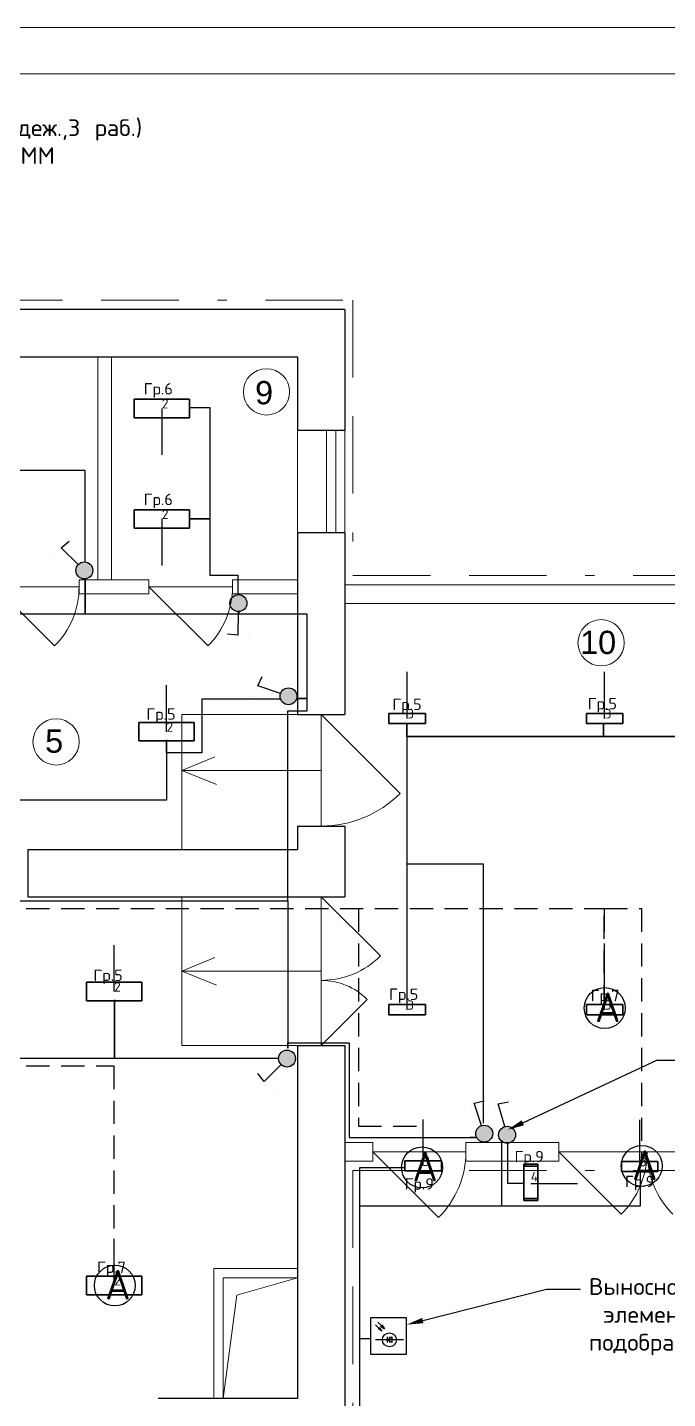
# Model space of a CAD drawing. Header units: metres. Extents: x -472 to 201, y -446 to -235.
# Drawn here: x -426.3 to -419.41, y -327.5 to -312.75 of the extents above; entities that cross this region are included whole.
import ezdxf
from ezdxf import colors
from ezdxf.entities.mleader import LeaderData, LeaderLine
from ezdxf.enums import TextEntityAlignment as Align
from ezdxf.math import Vec2, Vec3

# ---------------------------------------------------------------- set-up
doc = ezdxf.new("R2010")
doc.units = ezdxf.units.M
doc.header["$MEASUREMENT"] = 0
doc.linetypes.add('( Border )', pattern=[1.751, 0.5, -0.25, 0.5, -0.25, 0.001, -0.25])
doc.linetypes.add('( Hidden )', pattern=[0.375, 0.25, -0.125])
for name, color, linetype, lineweight in [('_Электрика', 7, 'Continuous', 15), ('Level 50', 7, 'Continuous', 0), ('Level 63', 7, 'Continuous', 0)]:
    doc.layers.add(name, color=color, linetype=linetype, lineweight=lineweight)
for name, color, linetype in [('DLXLUM', 220, 'Continuous'), ('DLXLUMEX', 220, 'Continuous'), ('Электрика', 7, 'Continuous')]:
    doc.layers.add(name, color=color, linetype=linetype)
doc.styles.get("Standard").update_dxf_attribs({"font": 'txt.shx'})
doc.styles.add('Style-Arial', font='arial.ttf')

# ---------------------------------------------------------------- blocks, each defined once
blk = doc.blocks.new('*U76')
at = {"color": 1}
blk.add_line((0, 0), (0, 500), dxfattribs=at)
for p, q in [((297.5, 100), (-297.5, 100)), ((-297.5, 100), (-297.5, -100)), ((-297.5, 100), (-297.5, -100)), ((-297.5, -100), (-297.5, 100)), ((-297.5, 100), (-297.5, 100)), ((297.5, 100), (-297.5, 100)), ((-297.5, 100), (-297.5, 100)), ((-297.5, 100), (297.5, 100)), ((-297.5, -100), (-297.5, 100)), ((-297.5, 100), (297.5, 100)), ((297.5, -100), (297.5, 100)), ((297.5, 100), (297.5, 100)), ((297.5, -100), (297.5, 100)), ((297.5, 100), (297.5, 100)), ((297.5, 100), (297.5, -100)), ((297.5, 100), (297.5, -100)), ((-297.5, -100), (297.5, -100)), ((-297.5, -100), (297.5, -100)), ((297.5, -100), (-297.5, -100)), ((-297.5, -100), (-297.5, -100)), ((-297.5, -100), (-297.5, -100)), ((297.5, -100), (-297.5, -100)), ((297.5, -100), (297.5, -100)), ((297.5, -100), (297.5, -100))]:
    blk.add_line(p, q)
at = {"layer": 'DLXLUMEX', "color": 7}
blk.add_text('2', height=100, dxfattribs=at).set_placement((0, 0))
blk = doc.blocks.new('*U78')
at = {"color": 1}
blk.add_line((0, 0), (0, 500), dxfattribs=at)
for p, q in [((297.5, 100), (-297.5, 100)), ((-297.5, 100), (-297.5, -100)), ((-297.5, 100), (-297.5, -100)), ((-297.5, -100), (-297.5, 100)), ((-297.5, 100), (-297.5, 100)), ((297.5, 100), (-297.5, 100)), ((-297.5, 100), (-297.5, 100)), ((-297.5, 100), (297.5, 100)), ((-297.5, -100), (-297.5, 100)), ((-297.5, 100), (297.5, 100)), ((297.5, -100), (297.5, 100)), ((297.5, 100), (297.5, 100)), ((297.5, 100), (297.5, 100)), ((297.5, 100), (297.5, -100)), ((297.5, -100), (297.5, 100)), ((297.5, 100), (297.5, -100)), ((-297.5, -100), (297.5, -100)), ((-297.5, -100), (297.5, -100)), ((297.5, -100), (-297.5, -100)), ((-297.5, -100), (-297.5, -100)), ((-297.5, -100), (-297.5, -100)), ((297.5, -100), (-297.5, -100)), ((297.5, -100), (297.5, -100)), ((297.5, -100), (297.5, -100))]:
    blk.add_line(p, q)
at = {"layer": 'DLXLUMEX', "color": 7}
blk.add_text('2', height=100, dxfattribs=at).set_placement((0, 0))
blk = doc.blocks.new('*U87')
at = {"color": 1}
blk.add_line((0, 0), (0, 500), dxfattribs=at)
for p, q in [((297.5, 100), (-297.5, 100)), ((-297.5, 100), (-297.5, -100)), ((-297.5, 100), (-297.5, -100)), ((-297.5, -100), (-297.5, 100)), ((-297.5, 100), (-297.5, 100)), ((297.5, 100), (-297.5, 100)), ((-297.5, 100), (-297.5, 100)), ((-297.5, 100), (297.5, 100)), ((-297.5, -100), (-297.5, 100)), ((-297.5, 100), (297.5, 100)), ((297.5, -100), (297.5, 100)), ((297.5, 100), (297.5, 100)), ((297.5, -100), (297.5, 100)), ((297.5, 100), (297.5, 100)), ((297.5, 100), (297.5, -100)), ((297.5, 100), (297.5, -100)), ((-297.5, -100), (297.5, -100)), ((-297.5, -100), (297.5, -100)), ((297.5, -100), (-297.5, -100)), ((-297.5, -100), (-297.5, -100)), ((-297.5, -100), (-297.5, -100)), ((297.5, -100), (-297.5, -100)), ((297.5, -100), (297.5, -100)), ((297.5, -100), (297.5, -100))]:
    blk.add_line(p, q)
at = {"layer": 'DLXLUMEX', "color": 7}
blk.add_text('2', height=100, dxfattribs=at).set_placement((0, 0))
blk = doc.blocks.new('*U88')
for p, q in [((-297.5, 100), (-297.5, -100)), ((297.5, 100), (-297.5, 100)), ((297.5, 100), (-297.5, 100)), ((-297.5, 100), (-297.5, 100)), ((-297.5, 100), (297.5, 100)), ((-297.5, 100), (-297.5, -100)), ((-297.5, -100), (-297.5, 100)), ((-297.5, 100), (-297.5, 100)), ((-297.5, 100), (297.5, 100)), ((-297.5, -100), (-297.5, 100)), ((297.5, -100), (297.5, 100)), ((297.5, 100), (297.5, 100)), ((297.5, -100), (297.5, 100)), ((297.5, 100), (297.5, 100)), ((297.5, 100), (297.5, -100)), ((297.5, 100), (297.5, -100)), ((-297.5, -100), (297.5, -100)), ((-297.5, -100), (297.5, -100)), ((297.5, -100), (-297.5, -100)), ((-297.5, -100), (-297.5, -100)), ((-297.5, -100), (-297.5, -100)), ((297.5, -100), (-297.5, -100)), ((297.5, -100), (297.5, -100)), ((297.5, -100), (297.5, -100))]:
    blk.add_line(p, q)
at = {"color": 1}
blk.add_line((0, 0), (0, -500), dxfattribs=at)
at = {"layer": 'DLXLUMEX', "color": 7}
blk.add_text('2', height=100, dxfattribs=at).set_placement((0, 0))
blk = doc.blocks.new('*U89')
for p, q in [((-297.5, 100), (-297.5, -100)), ((297.5, 100), (-297.5, 100)), ((297.5, 100), (-297.5, 100)), ((-297.5, 100), (-297.5, 100)), ((-297.5, 100), (297.5, 100)), ((-297.5, 100), (-297.5, -100)), ((-297.5, -100), (-297.5, 100)), ((-297.5, 100), (-297.5, 100)), ((-297.5, 100), (297.5, 100)), ((-297.5, -100), (-297.5, 100)), ((297.5, -100), (297.5, 100)), ((297.5, 100), (297.5, 100)), ((297.5, -100), (297.5, 100)), ((297.5, 100), (297.5, 100)), ((297.5, 100), (297.5, -100)), ((297.5, 100), (297.5, -100)), ((-297.5, -100), (297.5, -100)), ((-297.5, -100), (297.5, -100)), ((297.5, -100), (-297.5, -100)), ((-297.5, -100), (-297.5, -100)), ((-297.5, -100), (-297.5, -100)), ((297.5, -100), (-297.5, -100)), ((297.5, -100), (297.5, -100)), ((297.5, -100), (297.5, -100))]:
    blk.add_line(p, q)
at = {"color": 1}
blk.add_line((0, 0), (0, -500), dxfattribs=at)
at = {"layer": 'DLXLUMEX', "color": 7}
blk.add_text('2', height=100, dxfattribs=at).set_placement((0, 0))
blk = doc.blocks.new('*U99')
at = {"color": 1}
blk.add_line((0, 0), (0, 500), dxfattribs=at)
for p, q in [((196, 54), (-196, 54)), ((-196, 54), (-196, -54)), ((-196, 54), (-196, -54)), ((-196, -54), (-196, 54)), ((-196, 54), (-196, 54)), ((196, 54), (-196, 54)), ((-196, 54), (-196, 54)), ((-196, 54), (196, 54)), ((-196, -54), (-196, 54)), ((-196, 54), (196, 54)), ((196, -54), (196, 54)), ((196, 54), (196, 54)), ((196, -54), (196, 54)), ((196, 54), (196, 54)), ((196, 54), (196, -54)), ((196, 54), (196, -54)), ((-196, -54), (196, -54)), ((-196, -54), (196, -54)), ((196, -54), (-196, -54)), ((-196, -54), (-196, -54)), ((-196, -54), (-196, -54)), ((196, -54), (-196, -54)), ((196, -54), (196, -54)), ((196, -54), (196, -54))]:
    blk.add_line(p, q)
at = {"layer": 'DLXLUMEX', "color": 7}
blk.add_text('3', height=100, dxfattribs=at).set_placement((0, 0))
blk = doc.blocks.new('*U100')
at = {"color": 1}
blk.add_line((0, 0), (0, 500), dxfattribs=at)
for p, q in [((196, 54), (-196, 54)), ((-196, 54), (-196, -54)), ((-196, 54), (-196, -54)), ((-196, -54), (-196, 54)), ((-196, 54), (-196, 54)), ((196, 54), (-196, 54)), ((-196, 54), (-196, 54)), ((-196, 54), (196, 54)), ((-196, -54), (-196, 54)), ((-196, 54), (196, 54)), ((196, -54), (196, 54)), ((196, 54), (196, 54)), ((196, -54), (196, 54)), ((196, 54), (196, 54)), ((196, 54), (196, -54)), ((196, 54), (196, -54)), ((-196, -54), (196, -54)), ((-196, -54), (196, -54)), ((196, -54), (-196, -54)), ((-196, -54), (-196, -54)), ((-196, -54), (-196, -54)), ((196, -54), (-196, -54)), ((196, -54), (196, -54)), ((196, -54), (196, -54))]:
    blk.add_line(p, q)
at = {"layer": 'DLXLUMEX', "color": 7}
blk.add_text('3', height=100, dxfattribs=at).set_placement((0, 0))
blk = doc.blocks.new('*U102')
at = {"color": 1}
blk.add_line((0, 0), (0, 500), dxfattribs=at)
for p, q in [((196, 54), (-196, 54)), ((-196, 54), (-196, -54)), ((-196, 54), (-196, -54)), ((-196, -54), (-196, 54)), ((-196, 54), (-196, 54)), ((196, 54), (-196, 54)), ((-196, 54), (-196, 54)), ((-196, 54), (196, 54)), ((-196, -54), (-196, 54)), ((-196, 54), (196, 54)), ((196, -54), (196, 54)), ((196, 54), (196, 54)), ((196, -54), (196, 54)), ((196, 54), (196, 54)), ((196, 54), (196, -54)), ((196, 54), (196, -54)), ((-196, -54), (196, -54)), ((-196, -54), (196, -54)), ((196, -54), (-196, -54)), ((-196, -54), (-196, -54)), ((-196, -54), (-196, -54)), ((196, -54), (-196, -54)), ((196, -54), (196, -54)), ((196, -54), (196, -54))]:
    blk.add_line(p, q)
at = {"layer": 'DLXLUMEX', "color": 7}
blk.add_text('3', height=100, dxfattribs=at).set_placement((0, 0))
blk = doc.blocks.new('*U104')
at = {"color": 1}
blk.add_line((0, 0), (0, 500), dxfattribs=at)
for p, q in [((196, 54), (-196, 54)), ((-196, 54), (-196, -54)), ((-196, 54), (-196, -54)), ((-196, -54), (-196, 54)), ((-196, 54), (-196, 54)), ((196, 54), (-196, 54)), ((-196, 54), (-196, 54)), ((-196, 54), (196, 54)), ((-196, -54), (-196, 54)), ((-196, 54), (196, 54)), ((196, -54), (196, 54)), ((196, 54), (196, 54)), ((196, -54), (196, 54)), ((196, 54), (196, 54)), ((196, 54), (196, -54)), ((196, 54), (196, -54)), ((-196, -54), (196, -54)), ((-196, -54), (196, -54)), ((196, -54), (-196, -54)), ((-196, -54), (-196, -54)), ((-196, -54), (-196, -54)), ((196, -54), (-196, -54)), ((196, -54), (196, -54)), ((196, -54), (196, -54))]:
    blk.add_line(p, q)
at = {"layer": 'DLXLUMEX', "color": 7}
blk.add_text('3', height=100, dxfattribs=at).set_placement((0, 0))
blk = doc.blocks.new('*U113')
for p, q in [((76, 186), (-76, 186)), ((-76, 186), (-76, -186)), ((-76, -186), (-76, 186)), ((-76, 186), (-76, 164)), ((-76, 164), (-76, 186)), ((-76, 186), (76, 186)), ((-76, 164), (-76, -208)), ((76, 164), (-76, 164)), ((-76, -208), (-76, 164)), ((-76, 164), (76, 164)), ((76, -186), (76, 186)), ((76, 186), (76, 164)), ((76, 164), (76, 186)), ((76, 186), (76, -186)), ((76, -208), (76, 164)), ((76, 164), (76, -208)), ((-76, -186), (76, -186)), ((-76, -208), (-76, -186)), ((76, -186), (-76, -186)), ((-76, -186), (-76, -208)), ((-76, -208), (76, -208)), ((76, -208), (-76, -208)), ((76, -186), (76, -208)), ((76, -208), (76, -186))]:
    blk.add_line(p, q)
at = {"color": 1}
blk.add_line((0, -22), (500, -22), dxfattribs=at)
at = {"layer": 'DLXLUMEX', "color": 7}
blk.add_text('4', height=100, dxfattribs=at).set_placement((0, 0))
blk = doc.blocks.new('*U114')
at = {"color": 1}
blk.add_line((0, 0), (0, 500), dxfattribs=at)
for p, q in [((196, 54), (-196, 54)), ((-196, 54), (-196, -54)), ((-196, 54), (-196, -54)), ((-196, -54), (-196, 54)), ((-196, 54), (-196, 54)), ((196, 54), (-196, 54)), ((-196, 54), (-196, 54)), ((-196, 54), (196, 54)), ((-196, -54), (-196, 54)), ((-196, 54), (196, 54)), ((196, -54), (196, 54)), ((196, 54), (196, 54)), ((196, -54), (196, 54)), ((196, 54), (196, 54)), ((196, 54), (196, -54)), ((196, 54), (196, -54)), ((-196, -54), (196, -54)), ((-196, -54), (196, -54)), ((196, -54), (-196, -54)), ((-196, -54), (-196, -54)), ((-196, -54), (-196, -54)), ((196, -54), (-196, -54)), ((196, -54), (196, -54)), ((196, -54), (196, -54))]:
    blk.add_line(p, q)
at = {"layer": 'DLXLUMEX', "color": 7}
blk.add_text('3', height=100, dxfattribs=at).set_placement((0, 0))
blk = doc.blocks.new('*U115')
at = {"color": 1}
blk.add_line((0, 0), (0, 500), dxfattribs=at)
for p, q in [((196, 54), (-196, 54)), ((-196, 54), (-196, -54)), ((-196, 54), (-196, -54)), ((-196, -54), (-196, 54)), ((-196, 54), (-196, 54)), ((196, 54), (-196, 54)), ((-196, 54), (-196, 54)), ((-196, 54), (196, 54)), ((-196, -54), (-196, 54)), ((-196, 54), (196, 54)), ((196, -54), (196, 54)), ((196, 54), (196, 54)), ((196, -54), (196, 54)), ((196, 54), (196, 54)), ((196, 54), (196, -54)), ((196, 54), (196, -54)), ((-196, -54), (196, -54)), ((-196, -54), (196, -54)), ((196, -54), (-196, -54)), ((-196, -54), (-196, -54)), ((-196, -54), (-196, -54)), ((196, -54), (-196, -54)), ((196, -54), (196, -54)), ((196, -54), (196, -54))]:
    blk.add_line(p, q)
at = {"layer": 'DLXLUMEX', "color": 7}
blk.add_text('3', height=100, dxfattribs=at).set_placement((0, 0))
blk = doc.blocks.new('*U215')
at = {"true_color": 0xffffff}
h = blk.add_hatch(color=7, dxfattribs=at)
h.dxf.hatch_style = 1
h.paths.add_polyline_path([(0.01, 5.44, 1), (10.29, 4.86, 1)])
at = {"color": 0, "lineweight": 30}
for p, q in [((3.25, 0.36), (-2.09, -13.07)), ((-2.09, -13.07), (-7.69, -10.19)), ((4.02, -14.82), (4.02, -14.82))]:
    blk.add_line(p, q, dxfattribs=at)
blk.add_circle((5.15, 5.15), 5.15, dxfattribs=at)
blk = doc.blocks.new('*U216')
at = {"true_color": 0xffffff}
h = blk.add_hatch(color=7, dxfattribs=at)
h.dxf.hatch_style = 1
h.paths.add_polyline_path([(3.15, 9.89, 1), (7.15, 0.4, 1)])
at = {"color": 0, "lineweight": 30}
for p, q in [((-14.4, 3.64), (-14.28, 9.93)), ((0.02, 4.75), (-14.4, 3.64)), ((-13.28, -2.62), (-13.28, -2.62))]:
    blk.add_line(p, q, dxfattribs=at)
blk.add_circle((5.15, 5.15), 5.15, dxfattribs=at)
blk = doc.blocks.new('*U220')
at = {"true_color": 0xffffff}
h = blk.add_hatch(color=7, dxfattribs=at)
h.dxf.hatch_style = 1
h.paths.add_polyline_path([(1.23, 1.81, 1), (9.07, 8.48, 1)])
at = {"color": 0, "lineweight": 30}
for p, q in [((7.07, 0.37), (12.48, -13.03)), ((12.48, -13.03), (6.44, -14.81)), ((18.11, -10.09), (18.11, -10.09))]:
    blk.add_line(p, q, dxfattribs=at)
blk.add_circle((5.15, 5.15), 5.15, dxfattribs=at)
blk = doc.blocks.new('*U219')
at = {"true_color": 0xffffff}
h = blk.add_hatch(color=7, dxfattribs=at)
h.dxf.hatch_style = 1
h.paths.add_polyline_path([(5.4, 10.29, 1), (4.9, 0.01, 1)])
at = {"color": 0, "lineweight": 30}
for p, q in [((-13.13, 12.23), (-10.3, 17.86)), ((0.35, 7.01), (-13.13, 12.23)), ((-14.83, 6.11), (-14.83, 6.11))]:
    blk.add_line(p, q, dxfattribs=at)
blk.add_circle((5.15, 5.15), 5.15, dxfattribs=at)
blk = doc.blocks.new('*U222')
at = {"true_color": 0xffffff}
h = blk.add_hatch(color=7, dxfattribs=at)
h.dxf.hatch_style = 1
h.paths.add_polyline_path([(7.75, 9.59, 1), (2.55, 0.7, 1)])
at = {"color": 0, "lineweight": 30}
for p, q in [((-7.78, 19.88), (-2.67, 23.56)), ((1.75, 9.02), (-7.78, 19.88)), ((-12.12, 15.24), (-12.12, 15.24))]:
    blk.add_line(p, q, dxfattribs=at)
blk.add_circle((5.15, 5.15), 5.15, dxfattribs=at)
blk = doc.blocks.new('*U223')
at = {"true_color": 0xffffff}
h = blk.add_hatch(color=7, dxfattribs=at)
h.dxf.hatch_style = 1
h.paths.add_polyline_path([(7.91, 9.49, 1), (2.38, 0.8, 1)])
at = {"color": 0, "lineweight": 30}
for p, q in [((-7.21, 20.36), (-1.97, 23.85)), ((1.9, 9.14), (-7.21, 20.36)), ((-11.73, 15.88), (-11.73, 15.88))]:
    blk.add_line(p, q, dxfattribs=at)
blk.add_circle((5.15, 5.15), 5.15, dxfattribs=at)

msp = doc.modelspace()

# ---------------------------------------------------------------- linework, layer by layer
at = {"color": 1, "linetype": '( Border )', "lineweight": 13, "ltscale": 1.666667}
for p, q in [((-432.79, -315.683), (-422.8, -315.683)), ((-422.8, -315.683), (-422.8, -318.649)), ((-422.8, -318.649), (-416.185, -318.649)), ((-422.8, -325.049), (-416.185, -325.049)), ((-422.8, -325.049), (-422.8, -328.091))]:
    msp.add_line(p, q, dxfattribs=at)
at = {"color": 7, "linetype": 'Continuous', "lineweight": 30}
for p, q in [((-422.885, -315.784), (-427.995, -315.784)), ((-422.885, -315.784), (-422.885, -317.088)), ((-427.995, -316.294), (-423.395, -316.294)), ((-423.395, -316.294), (-423.395, -317.088)), ((-422.885, -317.088), (-423.395, -317.088)), ((-422.885, -318.188), (-423.395, -318.188)), ((-423.395, -318.188), (-423.395, -320.144)), ((-422.885, -318.188), (-422.885, -320.144)), ((-423.395, -320.144), (-422.885, -320.144)), ((-423.395, -321.344), (-422.885, -321.344)), ((-423.395, -321.344), (-423.395, -321.594)), ((-422.885, -321.344), (-422.885, -322.104)), ((-426.295, -321.594), (-426.295, -322.104)), ((-426.295, -321.594), (-423.395, -321.594)), ((-426.295, -322.104), (-422.885, -322.104)), ((-423.395, -323.704), (-423.395, -327.504)), ((-423.395, -323.704), (-422.885, -323.704)), ((-422.885, -323.704), (-422.885, -328.014)), ((-423.395, -327.504), (-424.895, -327.504))]:
    msp.add_line(p, q, dxfattribs=at)
at = {"color": 7, "linetype": 'Continuous', "lineweight": 13}
for p, q in [((-425.545, -316.294), (-425.545, -318.694)), ((-425.395, -316.294), (-425.395, -318.694)), ((-423.395, -317.088), (-423.395, -318.188)), ((-422.885, -318.188), (-422.885, -317.088)), ((-425.745, -318.694), (-425.745, -318.844)), ((-425.745, -318.694), (-424.995, -318.694)), ((-424.995, -318.694), (-424.995, -318.844)), ((-424.095, -318.694), (-424.095, -318.844)), ((-424.095, -318.694), (-423.395, -318.694)), ((-422.885, -318.749), (-416.285, -318.749)), ((-425.745, -318.844), (-424.995, -318.844)), ((-424.095, -318.844), (-423.395, -318.844)), ((-422.885, -318.949), (-416.485, -318.949)), ((-422.885, -324.749), (-422.585, -324.749)), ((-422.585, -324.749), (-422.585, -324.949)), ((-421.585, -324.749), (-421.585, -324.949)), ((-421.585, -324.749), (-420.585, -324.749)), ((-420.585, -324.749), (-420.585, -324.949)), ((-422.885, -324.949), (-422.585, -324.949)), ((-421.585, -324.949), (-420.585, -324.949)), ((-424.295, -326.104), (-424.295, -327.504)), ((-423.395, -326.104), (-424.295, -326.104)), ((-423.395, -326.204), (-424.195, -326.204)), ((-424.195, -326.204), (-424.195, -327.504))]:
    msp.add_line(p, q, dxfattribs=at)
at = {"color": 7, "linetype": 'Continuous', "lineweight": 0}
for p, q in [((-423.085, -318.188), (-423.085, -317.088)), ((-422.985, -318.188), (-422.985, -317.088)), ((-426.645, -318.769), (-425.745, -318.769)), ((-426.645, -318.769), (-426.008, -319.405)), ((-424.995, -318.769), (-424.095, -318.769)), ((-424.995, -318.769), (-424.358, -319.405)), ((-423.395, -320.144), (-424.64, -320.144)), ((-424.64, -320.144), (-424.64, -321.594)), ((-423.14, -320.144), (-423.14, -321.344)), ((-423.14, -320.144), (-422.291, -320.992)), ((-424.285, -320.599), (-424.64, -320.744)), ((-423.14, -320.744), (-424.64, -320.744)), ((-424.266, -320.896), (-424.64, -320.744)), ((-424.64, -322.104), (-424.64, -323.704)), ((-423.14, -323.704), (-423.14, -322.104)), ((-423.14, -322.104), (-422.503, -322.74)), ((-424.285, -322.759), (-424.64, -322.904)), ((-423.14, -322.904), (-424.64, -322.904)), ((-424.266, -323.056), (-424.64, -322.904)), ((-422.645, -323.209), (-423.14, -323.704)), ((-423.395, -323.704), (-424.64, -323.704)), ((-422.585, -324.849), (-421.585, -324.849)), ((-422.585, -324.849), (-421.878, -325.556)), ((-420.585, -324.849), (-418.685, -324.849)), ((-420.585, -324.849), (-419.913, -325.52))]:
    msp.add_line(p, q, dxfattribs=at)
for p, q in [((-422.487, -326.779), (-422.558, -326.709)), ((-422.531, -326.682), (-422.46, -326.753)), ((-422.487, -326.779), (-422.529, -326.751)), ((-422.516, -326.738), (-422.487, -326.779)), ((-422.502, -326.724), (-422.46, -326.753)), ((-422.489, -326.711), (-422.46, -326.753)), ((-422.257, -326.871), (-422.557, -326.871)), ((-422.432, -326.839), (-422.432, -326.902)), ((-422.432, -326.871), (-422.382, -326.839)), ((-422.382, -326.902), (-422.432, -326.871)), ((-422.407, -326.839), (-422.407, -326.902)), ((-422.382, -326.839), (-422.382, -326.902))]:
    msp.add_line(p, q)
at = {"color": 7, "linetype": 'Continuous', "lineweight": 0, "flags": 128}
msp.add_lwpolyline([(-424.195, -327.504), (-424.049, -326.392), (-423.395, -326.204)], dxfattribs=at)
msp.add_lwpolyline([(-422.608, -326.633), (-422.225, -326.633), (-422.225, -327.029), (-422.608, -327.029)], close=True)
at = {"color": 7, "linetype": 'Continuous', "lineweight": 0}
for centre in [(-423.729, -316.672), (-420.13, -319.371), (-425.993, -320.438)]:
    msp.add_circle(centre, 0.249, dxfattribs=at)
at = {"color": 1, "linetype": 'ByBlock', "transparency": 33554687}
for centre in [(-420.091, -323.302), (-422.056, -325.016), (-419.693, -325), (-425.361, -326.287)]:
    msp.add_circle(centre, 0.22, dxfattribs=at)
msp.add_circle((-422.407, -326.871), 0.075)
at = {"color": 7, "linetype": 'Continuous', "lineweight": 0}
for centre, radius, start, end in [((-426.645, -318.769), 0.9, 315, 0), ((-424.995, -318.769), 0.9, 315, 0), ((-423.14, -320.144), 1.2, 270, 315), ((-423.14, -322.104), 0.9, 270, 315), ((-423.14, -323.704), 0.7, 45, 90), ((-422.585, -324.849), 1, 315, 360), ((-420.585, -324.849), 0.95, 315, 360), ((-418.685, -324.849), 0.95, 180, 225)]:
    msp.add_arc(centre, radius, start, end, dxfattribs=at)
at = {"layer": '_Электрика', "color": 2, "lineweight": 30, "true_color": 0xf1eb1f}
for points in [[(-425.678, -318.502), (-425.678, -317.517), (-428.469, -317.517), (-428.469, -316.896), (-427.716, -316.896), (-429.551, -316.896), (-428.469, -316.896), (-428.469, -317.517), (-428.469, -318.192), (-428.469, -318.233), (-429.496, -318.233)], [(-424.553, -316.84), (-424.338, -316.84), (-424.338, -318.019), (-424.338, -318.037), (-424.549, -318.037), (-424.338, -318.037), (-424.338, -318.645), (-424.037, -318.645), (-424.037, -318.837)], [(-423.573, -319.977), (-424.424, -319.977), (-424.424, -320.554), (-424.804, -320.554), (-424.804, -320.417), (-424.804, -320.554), (-424.804, -321.063), (-429.783, -321.063), (-429.783, -320.881)], [(-417.965, -320.252), (-417.965, -320.381), (-420.103, -320.381), (-420.103, -320.243), (-420.103, -320.381), (-422.218, -320.381), (-422.218, -320.247), (-422.218, -320.381), (-420.103, -320.381), (-417.965, -320.381), (-417.965, -323.252)], [(-422.218, -320.381), (-422.218, -323.246)], [(-421.395, -324.539), (-421.395, -321.752), (-422.222, -321.752)], [(-423.6, -323.843), (-425.365, -323.843), (-425.365, -323.212), (-425.365, -323.843), (-428.262, -323.843), (-428.262, -323.236), (-428.262, -326.144)]]:
    msp.add_lwpolyline(points, dxfattribs=at)
at = {"layer": '_Электрика', "color": 175, "lineweight": 30, "true_color": 0x4554a5}
for points in [[(-423.498, -322.147), (-423.498, -320.103), (-423.293, -320.103), (-423.293, -319.97), (-423.397, -319.97), (-423.293, -319.97), (-423.293, -319.063), (-424.027, -319.063), (-424.027, -319.037), (-424.027, -319.063), (-425.678, -319.063), (-425.678, -318.694), (-425.678, -319.063), (-427.316, -319.063), (-427.316, -320.602), (-427.637, -320.602), (-427.637, -320.419), (-427.637, -320.602), (-429.106, -320.602), (-429.106, -320.424), (-429.106, -320.602), (-429.279, -320.602), (-429.279, -320.338), (-430.234, -320.338)], [(-435.097, -323.218), (-435.097, -322.147), (-423.538, -322.147), (-423.498, -322.147), (-423.498, -323.734), (-423.498, -323.676), (-422.84, -323.676), (-422.84, -324.695), (-421.476, -324.695), (-421.539, -324.695), (-421.476, -324.695), (-421.476, -324.695), (-421.476, -324.695)]]:
    msp.add_lwpolyline(points, dxfattribs=at)
at = {"layer": '_Электрика', "color": 1, "linetype": '( Hidden )', "lineweight": 30}
for points in [[(-428.938, -323.543), (-428.938, -322.231), (-420.097, -322.231), (-420.097, -323.306), (-420.097, -322.231), (-419.697, -322.231), (-419.697, -324.95)], [(-422.741, -322.231), (-422.741, -324.573), (-422.047, -324.573), (-422.047, -324.919)], [(-429.77, -323.543), (-428.938, -323.543), (-428.938, -323.924), (-425.371, -323.924), (-425.371, -326.165)]]:
    msp.add_lwpolyline(points, dxfattribs=at)
at = {"layer": '_Электрика', "color": 114, "lineweight": 30, "true_color": 0x139b48}
for points in [[(-422.726, -325.43), (-421.198, -325.43), (-421.198, -324.742)], [(-421.138, -324.756), (-421.138, -325.186), (-420.971, -325.186)], [(-429.612, -325.274), (-429.477, -325.274), (-429.477, -328.171), (-422.726, -328.171), (-422.726, -325.017), (-422.249, -325.017)], [(-421.198, -325.43), (-419.706, -325.43), (-419.706, -325.062)], [(-422.726, -326.858), (-422.611, -326.858)]]:
    msp.add_lwpolyline(points, dxfattribs=at)
at = {"layer": 'Level 50', "color": 7, "linetype": 'Continuous', "lineweight": 13}
msp.add_line((-470.287, -313.25), (-411.287, -313.25), dxfattribs=at)
at = {"layer": 'Level 63', "color": 7, "linetype": 'Continuous', "lineweight": 0, "flags": 128}
msp.add_lwpolyline([(-410.787, -341.75), (-472.287, -341.75), (-472.287, -312.75), (-410.787, -312.75), (-410.787, -341.75)], close=True, dxfattribs=at)

# ---------------------------------------------------------------- block references
at = {"layer": '_Электрика', "color": 7, "linetype": 'Continuous', "lineweight": 0, "xscale": 0.01769423417103582, "yscale": 0.01769423417103582, "zscale": 0.01769423417103582, "rotation": 336.816377209232}
for name, p in [('*U219', (-425.808, -318.64)), ('*U220', (-424.151, -318.992)), ('*U216', (-423.612, -319.995)), ('*U215', (-423.628, -323.893)), ('*U222', (-421.507, -324.701)), ('*U223', (-421.261, -324.713))]:
    msp.add_blockref(name, p, dxfattribs=at)
at = {"layer": 'DLXLUM', "xscale": 0.001, "yscale": 0.001, "zscale": 0.001}
for name, p in [('*U88', (-424.855, -316.849)), ('*U89', (-424.855, -318.039)), ('*U99', (-422.216, -320.185)), ('*U100', (-420.092, -320.185)), ('*U87', (-424.804, -320.328)), ('*U76', (-425.369, -323.124)), ('*U102', (-422.216, -323.319)), ('*U104', (-420.092, -323.319)), ('*U114', (-422.044, -325)), ('*U115', (-419.714, -325.005)), ('*U113', (-420.885, -325.166)), ('*U78', (-425.367, -326.286))]:
    msp.add_blockref(name, p, dxfattribs=at)

# ---------------------------------------------------------------- texts
at = {"color": 7, "linetype": 'Continuous', "lineweight": 0, "style": 'Style-Arial'}
for s, p in [('9', (-423.755, -316.555)), ('10', (-420.162, -319.242)), ('5', (-426.013, -320.304))]:
    msp.add_text(s, height=0.25, dxfattribs=at).set_placement(p, align=Align.TOP_CENTER)
at = {"color": 1, "linetype": 'ByBlock', "transparency": 33554687, "char_height": 0.31917, "attachment_point": 1}
for insert in [(-420.195, -323.134), (-422.16, -324.848), (-419.797, -324.833), (-425.465, -326.119)]:
    msp.add_mtext_dynamic_manual_height_columns('{\\fGOST Common|b0|i0|c204|p34;А}', width=3.89616, gutter_width=1, heights=[0], dxfattribs=dict(at, insert=insert))
at = {"layer": '_Электрика', "linetype": 'Continuous', "lineweight": 30}
for s, p in [('Гр.6', (-425.051, -316.7)), ('Гр.6', (-425.051, -317.89)), ('Гр.5', (-422.375, -320.095)), ('Гр.5', (-420.274, -320.088)), ('Гр.5', (-425.022, -320.2)), ('Гр.5', (-425.591, -323.01)), ('Гр.5', (-422.411, -323.214)), ('Гр.7', (-420.243, -323.228)), ('Гр.9', (-421.062, -324.961)), ('Гр.9', (-422.244, -325.255)), ('Гр.9', (-419.873, -325.229)), ('Гр.7', (-425.553, -326.152))]:
    msp.add_text(s, height=0.1228, dxfattribs=at).set_placement(p)

# ---------------------------------------------------------------- leaders
at = {"layer": 'Электрика', "lineweight": 13}
ml = msp.add_multileader_mtext('Standard', dxfattribs=at)
ml.set_content('5 - выкл. однокл. - Управление освещением ТЗ (2 деж.,3 раб.)\\P1 - Кнопка включения ручного режима работы осв. ММ', color=256)
ml.set_leader_properties()
ml.build(insert=Vec2(0, 0))
ml.multileader.update_dxf_attribs({"text_right_attachment_type": 6, "dogleg_length": 0.36, "arrow_head_size": 0.18})
ctx = ml.context
ctx.base_point, ctx.char_height, ctx.arrow_head_size, ctx.landing_gap_size, ctx.plane_origin = Vec3(-432.969, -313.829), 0.18, 0.18, 0.09, Vec3(-434.855, -317.839)
ctx.right_attachment = 6
notes = []
notes.append((ctx, [(0, (1, 1, 0), (-433.335, -313.829), (1, 0), 0.366, [(0, [(-435.249, -323.15)], 0, [])])]))
ctx.mtext.insert, ctx.mtext.width, ctx.mtext.flow_direction = Vec3(-432.879, -313.739), 7.46454, 5
ml = msp.add_multileader_mtext('Standard', dxfattribs=at)
ml.set_content('1 - выкл. однокл. - Управление внутренним аварийным освещ. ММ Контрафагот', color=256)
ml.set_leader_properties()
ml.build(insert=Vec2(0, 0))
ml.multileader.update_dxf_attribs({"text_right_attachment_type": 6, "dogleg_length": 0.36, "arrow_head_size": 0.18})
ctx = ml.context
ctx.base_point, ctx.char_height, ctx.arrow_head_size, ctx.landing_gap_size, ctx.plane_origin = Vec3(-432.969, -315.139), 0.18, 0.18, 0.09, Vec3(-434.855, -319.148)
ctx.right_attachment = 6
notes.append((ctx, [(0, (1, 1, 0), (-433.335, -315.139), (1, 0), 0.366, [(0, [(-435.148, -323.317)], 0, [])])]))
ctx.mtext.insert, ctx.mtext.width, ctx.mtext.flow_direction = Vec3(-432.879, -315.034), 7.46454, 5
ml = msp.add_multileader_mtext('Standard', dxfattribs=at)
ml.set_content('Выкл. однокл. - Управление Прожектом разгрузки', color=256)
ml.set_leader_properties()
ml.build(insert=Vec2(0, 0))
ml.multileader.update_dxf_attribs({"text_right_attachment_type": 6, "dogleg_length": 0.36, "arrow_head_size": 0.18})
ctx = ml.context
ctx.base_point, ctx.char_height, ctx.arrow_head_size, ctx.landing_gap_size, ctx.plane_origin = Vec3(-419.165, -323.861), 0.18, 0.18, 0.09, Vec3(-419.532, -323.551)
ctx.right_attachment = 6
notes.append((ctx, [(0, (1, 1, 0), (-419.531, -323.861), (1, 0), 0.366, [(0, [(-421.135, -324.612)], 0, [])])]))
ctx.mtext.insert, ctx.mtext.width, ctx.mtext.flow_direction = Vec3(-419.075, -323.742), 6.40441, 5
ml = msp.add_multileader_mtext('Standard', dxfattribs=at)
ml.set_content('Выносной светочувствительный\\P элемент Фотореле ЩО - место установки подобрать согласно инструкции к Фотореле', color=256)
ml.set_leader_properties()
ml.build(insert=Vec2(0, 0))
ml.multileader.update_dxf_attribs({"text_right_attachment_type": 6, "dogleg_length": 0.36, "arrow_head_size": 0.18})
ctx = ml.context
ctx.base_point, ctx.char_height, ctx.arrow_head_size, ctx.landing_gap_size, ctx.plane_origin = Vec3(-420.352, -326.327), 0.18, 0.18, 0.09, Vec3(-417.002, -325.77)
ctx.right_attachment = 6
notes.append((ctx, [(0, (1, 1, 0), (-420.718, -326.327), (1, 0), 0.366, [(0, [(-422.222, -326.708)], 0, [])])]))
ctx.mtext.insert, ctx.mtext.width, ctx.mtext.flow_direction = Vec3(-420.262, -326.208), 5.86168, 5
for ctx, leaders in notes:
    for number, flags, end, landing, length, lines in leaders:
        leader = LeaderData()
        leader.index, (leader.has_last_leader_line, leader.has_dogleg_vector, leader.attachment_direction) = number, flags
        leader.last_leader_point, leader.dogleg_vector, leader.dogleg_length = Vec3(end), Vec3(landing), length
        for number, points, colour, breaks in lines:
            line = LeaderLine()
            line.index, line.vertices, line.color, line.breaks = number, Vec3.list(points), colors.encode_raw_color(colour), breaks
            leader.lines.append(line)
        ctx.leaders.append(leader)

doc.saveas('drawing.dxf')
